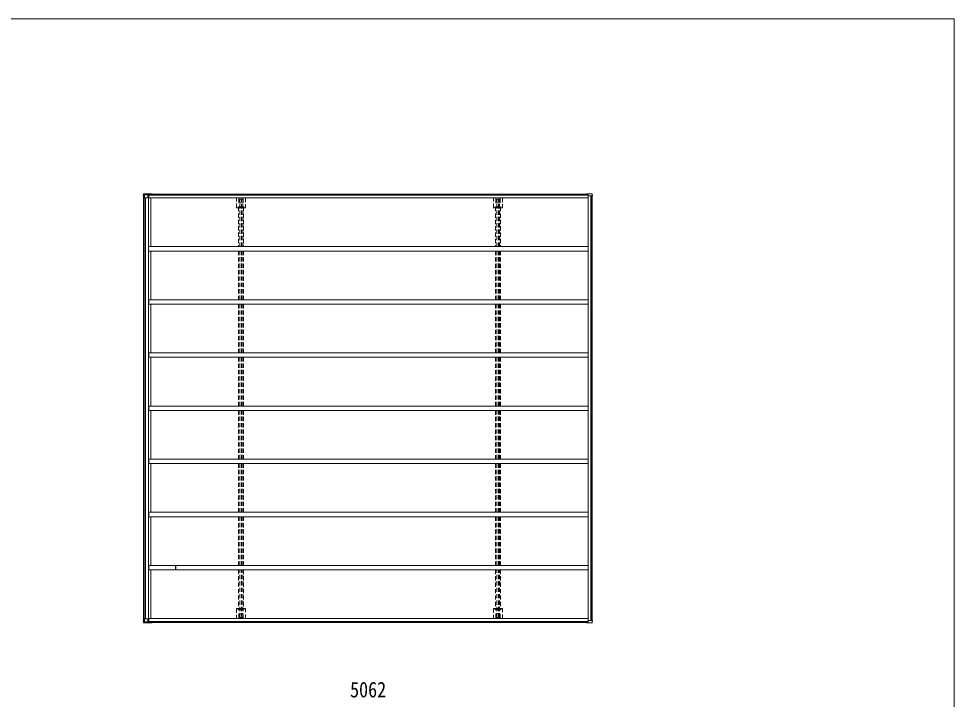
# Model space of a CAD drawing. Units: millimetres at full size, sheet at 1:40; details may follow other scales. Extents: x -11243 to 11243, y -7760 to 7760.
# Drawn here: x 119 to 10677, y 75 to 7760 of the extents above; entities that cross this region are included whole.
import ezdxf
from ezdxf.enums import TextEntityAlignment as Align

# ---------------------------------------------------------------- set-up
doc = ezdxf.new("R2010")
doc.units = ezdxf.units.MM
doc.header["$LTSCALE"] = 40
doc.linetypes.add('DASHED1', pattern=[1.8, 1.2, -0.6])
for name, color, linetype, lineweight in [('0-3_ELV2', 4, 'Continuous', 9), ('0-4_TABLE1', 6, 'Continuous', 9), ('0-6_OTH_LINE', 6, 'Continuous', 9), ('F-0_240', 7, 'Continuous', 9)]:
    doc.layers.add(name, color=color, linetype=linetype, lineweight=lineweight)
doc.styles.add('ＭＳ ゴシック', font='')
doc.styles.get('ＭＳ ゴシック').set_extended_font_data('MS Gothic')

msp = doc.modelspace()

# ---------------------------------------------------------------- linework, layer by layer
at = {"layer": '0-3_ELV2'}
for p, q in [((1527.8, 5758.68), (1527.8, 964.68)), ((1533.5, 5758.68), (1533.5, 964.68)), ((1535.73, 5758.68), (1535.73, 964.68)), ((1549.53, 5737.68), (1549.53, 985.68)), ((1582.86, 5737.68), (1582.86, 985.68)), ((1587.96, 5736.68), (1587.96, 5771.98)), ((1587.96, 5767.98), (6544.51, 5767.98)), ((1587.96, 5736.68), (6546.99, 5736.68)), ((1608.92, 5736.68), (1608.92, 5186.68)), ((1621.44, 5773.68), (6527.06, 5773.68)), ((1622.66, 5780.68), (6528.08, 5780.68)), ((6546.99, 5758.68), (6546.99, 964.68)), ((6577.19, 5758.68), (6577.19, 964.68)), ((6588.14, 5758.68), (6588.14, 964.68)), ((6589.63, 5758.68), (6589.63, 964.68)), ((1587.96, 5186.68), (6546.99, 5186.68)), ((1587.96, 5136.68), (6546.99, 5136.68)), ((1608.92, 5136.68), (1608.92, 4586.68)), ((1587.96, 4586.68), (6546.99, 4586.68)), ((1587.96, 4536.68), (1587.96, 4586.68)), ((1587.96, 4536.68), (6546.99, 4536.68)), ((1608.92, 4536.68), (1608.92, 3986.68)), ((1587.96, 3986.68), (6546.99, 3986.68)), ((1587.96, 3936.68), (1587.96, 3986.68)), ((1587.96, 3936.68), (6546.99, 3936.68)), ((1608.92, 3936.68), (1608.92, 3386.68)), ((1587.96, 3386.68), (6546.99, 3386.68)), ((1587.96, 3336.68), (1587.96, 3386.68)), ((1587.96, 3336.68), (6546.99, 3336.68)), ((1608.92, 3336.68), (1608.92, 2786.68)), ((1587.96, 2786.68), (6546.99, 2786.68)), ((1587.96, 2736.68), (1587.96, 2786.68)), ((1587.96, 2736.68), (6546.99, 2736.68)), ((1608.92, 2736.68), (1608.92, 2186.68)), ((1587.96, 2186.68), (6546.99, 2186.68)), ((1587.96, 2136.68), (1587.96, 2186.68)), ((1587.96, 2136.68), (6546.99, 2136.68)), ((1608.92, 2136.68), (1608.92, 1586.68)), ((1587.96, 1586.68), (6546.99, 1586.68)), ((1587.96, 1536.68), (1587.96, 1586.68)), ((1887.25, 1585.68), (1887.25, 1584.73)), ((1887.55, 1584.43), (1887.85, 1584.43)), ((1888.15, 1584.73), (1888.15, 1585.48)), ((1888.45, 1585.78), (1890.05, 1585.78)), ((1890.35, 1585.48), (1890.35, 1580.88)), ((1587.96, 1536.68), (6546.99, 1536.68)), ((1608.92, 1536.68), (1608.92, 986.68)), ((1887.25, 1581.63), (1887.25, 1580.68)), ((1887.25, 1542.68), (1887.25, 1541.73)), ((1887.25, 1538.63), (1887.25, 1537.68)), ((1887.85, 1581.93), (1887.55, 1581.93)), ((1887.55, 1541.43), (1887.85, 1541.43)), ((1887.85, 1538.93), (1887.55, 1538.93)), ((1888.15, 1580.88), (1888.15, 1581.63)), ((1888.15, 1541.73), (1888.15, 1542.48)), ((1888.15, 1537.88), (1888.15, 1538.63)), ((1889.75, 1567.08), (1888.2, 1567.08)), ((1888.2, 1566.18), (1889.95, 1566.18)), ((1889.95, 1557.18), (1888.2, 1557.18)), ((1888.2, 1556.28), (1889.75, 1556.28)), ((1888.25, 1579.68), (1889.95, 1579.68)), ((1889.95, 1543.68), (1888.25, 1543.68)), ((1890.05, 1580.58), (1888.45, 1580.58)), ((1888.45, 1542.78), (1890.05, 1542.78)), ((1890.05, 1537.58), (1888.45, 1537.58)), ((1890.25, 1579.38), (1890.25, 1567.58)), ((1890.25, 1565.88), (1890.25, 1557.48)), ((1890.25, 1555.78), (1890.25, 1543.98)), ((1890.35, 1542.48), (1890.35, 1537.88)), ((1891.26, 1537.67), (1891.45, 1551.64)), ((1587.96, 986.68), (6546.99, 986.68)), ((1587.96, 986.68), (1587.96, 950.85)), ((1587.96, 955.38), (6544.51, 955.38)), ((1621.44, 949.68), (6527.06, 949.68)), ((1622.66, 942.68), (6528.08, 942.68))]:
    msp.add_line(p, q, dxfattribs=at)
at = {"layer": '0-3_ELV2', "linetype": 'DASHED1'}
for p, q in [((2577.4, 5623.73), (2577.4, 5736.68)), ((2601.85, 5683.73), (2601.85, 5736.68)), ((2613.92, 5186.68), (2613.92, 5723.68)), ((2613.92, 5723.68), (2646.67, 5723.68)), ((2633.66, 5186.68), (2633.66, 5723.68)), ((2646.67, 5186.68), (2646.67, 5723.68)), ((2653.85, 5736.68), (2653.85, 5683.73)), ((2678.3, 5736.68), (2678.3, 5623.73)), ((5477.4, 5623.73), (5477.4, 5736.68)), ((5501.85, 5683.73), (5501.85, 5736.68)), ((5533.66, 5186.68), (5533.66, 5723.68)), ((5546.67, 5186.68), (5546.67, 5723.68)), ((5553.85, 5736.68), (5553.85, 5683.73)), ((5578.3, 5736.68), (5578.3, 5623.73)), ((2598.51, 5622.73), (2578.39, 5622.73)), ((2598.12, 5624.35), (2597.09, 5623.31)), ((2597.15, 5624.31), (2597.15, 5635.23)), ((2598.14, 5636.23), (2657.55, 5636.23)), ((2656.57, 5624.41), (2599.12, 5624.41)), ((2600.35, 5633.18), (2655.35, 5633.18)), ((2600.35, 5633.18), (2600.35, 5186.68)), ((2652.85, 5682.73), (2602.85, 5682.73)), ((2655.35, 5633.18), (2655.35, 5186.68)), ((2677.3, 5622.73), (2657.18, 5622.73)), ((2658.6, 5623.31), (2657.57, 5624.35)), ((2658.55, 5635.23), (2658.55, 5624.31)), ((5498.51, 5622.73), (5478.39, 5622.73)), ((5498.12, 5624.35), (5497.09, 5623.31)), ((5497.15, 5624.31), (5497.15, 5635.23)), ((5498.14, 5636.23), (5557.55, 5636.23)), ((5556.57, 5624.41), (5499.12, 5624.41)), ((5500.35, 5633.18), (5555.35, 5633.18)), ((5500.35, 5633.18), (5500.35, 5186.68)), ((5552.85, 5682.73), (5502.85, 5682.73)), ((5555.35, 5633.18), (5555.35, 5186.68)), ((5577.3, 5622.73), (5557.18, 5622.73)), ((5558.6, 5623.31), (5557.57, 5624.35)), ((5558.55, 5635.23), (5558.55, 5624.31)), ((2600.35, 5136.68), (2600.35, 4586.68)), ((2613.92, 4586.68), (2613.92, 5136.68)), ((2633.66, 4586.68), (2633.66, 5136.68)), ((2646.67, 4586.68), (2646.67, 5136.68)), ((2655.35, 5136.68), (2655.35, 4586.68)), ((5500.35, 5136.68), (5500.35, 4586.68)), ((5513.92, 4586.68), (5513.92, 5136.68)), ((5533.66, 4586.68), (5533.66, 5136.68)), ((5546.67, 4586.68), (5546.67, 5136.68)), ((5555.35, 5136.68), (5555.35, 4586.68)), ((2600.35, 4536.68), (2600.35, 3986.68)), ((2613.92, 3986.68), (2613.92, 4536.68)), ((2633.66, 3986.68), (2633.66, 4536.68)), ((2646.67, 3986.68), (2646.67, 4536.68)), ((2655.35, 4536.68), (2655.35, 3986.68)), ((5500.35, 4536.68), (5500.35, 3986.68)), ((5513.92, 3986.68), (5513.92, 4536.68)), ((5533.66, 3986.68), (5533.66, 4536.68)), ((5546.67, 3986.68), (5546.67, 4536.68)), ((5555.35, 4536.68), (5555.35, 3986.68)), ((2600.35, 3936.68), (2600.35, 3386.68)), ((2613.92, 3386.68), (2613.92, 3936.68)), ((2633.66, 3386.68), (2633.66, 3936.68)), ((2646.67, 3386.68), (2646.67, 3936.68)), ((2655.35, 3936.68), (2655.35, 3386.68)), ((5500.35, 3936.68), (5500.35, 3386.68)), ((5513.92, 3386.68), (5513.92, 3936.68)), ((5533.66, 3386.68), (5533.66, 3936.68)), ((5546.67, 3386.68), (5546.67, 3936.68)), ((5555.35, 3936.68), (5555.35, 3386.68)), ((2600.35, 3336.68), (2600.35, 2786.68)), ((2613.92, 2786.68), (2613.92, 3336.68)), ((2633.66, 2786.68), (2633.66, 3336.68)), ((2646.67, 2786.68), (2646.67, 3336.68)), ((2655.35, 3336.68), (2655.35, 2786.68)), ((5500.35, 3336.68), (5500.35, 2786.68)), ((5513.92, 2786.68), (5513.92, 3336.68)), ((5533.66, 2786.68), (5533.66, 3336.68)), ((5546.67, 2786.68), (5546.67, 3336.68)), ((5555.35, 3336.68), (5555.35, 2786.68)), ((2600.35, 2736.68), (2600.35, 2186.68)), ((2613.92, 2186.68), (2613.92, 2736.68)), ((2633.66, 2186.68), (2633.66, 2736.68)), ((2646.67, 2186.68), (2646.67, 2736.68)), ((2655.35, 2736.68), (2655.35, 2186.68)), ((5500.35, 2736.68), (5500.35, 2186.68)), ((5513.92, 2186.68), (5513.92, 2736.68)), ((5533.66, 2186.68), (5533.66, 2736.68)), ((5546.67, 2186.68), (5546.67, 2736.68)), ((5555.35, 2736.68), (5555.35, 2186.68)), ((2600.35, 2136.68), (2600.35, 1586.68)), ((2613.92, 1586.68), (2613.92, 2136.68)), ((2633.66, 1586.68), (2633.66, 2136.68)), ((2646.67, 1586.68), (2646.67, 2136.68)), ((2655.35, 2136.68), (2655.35, 1586.68)), ((5500.35, 2136.68), (5500.35, 1586.68)), ((5513.92, 1586.68), (5513.92, 2136.68)), ((5533.66, 1586.68), (5533.66, 2136.68)), ((5546.67, 1586.68), (5546.67, 2136.68)), ((5555.35, 2136.68), (5555.35, 1586.68)), ((2600.35, 1536.68), (2600.35, 1090.18)), ((2613.92, 999.68), (2613.92, 1536.68)), ((2633.66, 999.68), (2633.66, 1536.68)), ((2646.67, 999.68), (2646.67, 1536.68)), ((2655.35, 1536.68), (2655.35, 1090.18)), ((5500.35, 1536.68), (5500.35, 1090.18)), ((5513.92, 999.68), (5513.92, 1536.68)), ((5533.66, 999.68), (5533.66, 1536.68)), ((5546.67, 999.68), (5546.67, 1536.68)), ((5555.35, 1536.68), (5555.35, 1090.18)), ((2577.4, 1099.63), (2577.4, 986.68)), ((2598.51, 1100.63), (2578.39, 1100.63)), ((2598.12, 1099.01), (2597.09, 1100.05)), ((2597.15, 1099.05), (2597.15, 1088.13)), ((2598.14, 1087.13), (2657.55, 1087.13)), ((2656.57, 1098.95), (2599.12, 1098.95)), ((2600.35, 1090.18), (2655.35, 1090.18)), ((2677.3, 1100.63), (2657.18, 1100.63)), ((2658.6, 1100.05), (2657.57, 1099.01)), ((2658.55, 1088.13), (2658.55, 1099.05)), ((2678.3, 986.68), (2678.3, 1099.63)), ((5477.4, 1099.63), (5477.4, 986.68)), ((5498.51, 1100.63), (5478.39, 1100.63)), ((5498.12, 1099.01), (5497.09, 1100.05)), ((5497.15, 1099.05), (5497.15, 1088.13)), ((5498.14, 1087.13), (5557.55, 1087.13)), ((5556.57, 1098.95), (5499.12, 1098.95)), ((5500.35, 1090.18), (5555.35, 1090.18)), ((5577.3, 1100.63), (5557.18, 1100.63)), ((5558.6, 1100.05), (5557.57, 1099.01)), ((5558.55, 1088.13), (5558.55, 1099.05)), ((5578.3, 986.68), (5578.3, 1099.63)), ((2601.85, 1039.63), (2601.85, 986.68)), ((2652.85, 1040.63), (2602.85, 1040.63)), ((2613.92, 999.68), (2646.67, 999.68)), ((2653.85, 986.68), (2653.85, 1039.63)), ((5501.85, 1039.63), (5501.85, 986.68)), ((5552.85, 1040.63), (5502.85, 1040.63)), ((5513.92, 999.68), (5546.67, 999.68)), ((5553.85, 986.68), (5553.85, 1039.63))]:
    msp.add_line(p, q, dxfattribs=at)
for points in [[(5513.92, 5186.68), (5513.92, 5723.68), (5546.67, 5723.68)], [(2598.51, 5622.73), (2600.06, 5624.28), (2600.35, 5624.28)], [(2655.35, 5624.28), (2655.63, 5624.28), (2657.18, 5622.73)], [(5498.51, 5622.73), (5500.06, 5624.28), (5500.35, 5624.28)], [(5555.35, 5624.28), (5555.63, 5624.28), (5557.18, 5622.73)], [(2598.51, 1100.63), (2600.06, 1099.08), (2600.35, 1099.08)], [(2655.35, 1099.08), (2655.63, 1099.08), (2657.18, 1100.63)], [(5498.51, 1100.63), (5500.06, 1099.08), (5500.35, 1099.08)], [(5555.35, 1099.08), (5555.63, 1099.08), (5557.18, 1100.63)]]:
    msp.add_lwpolyline(points, dxfattribs=at)
at = {"layer": '0-3_ELV2'}
msp.add_lwpolyline([(1891.45, 1551.64), (1891.45, 1571.72), (1891.26, 1585.69)], dxfattribs=at)
at = {"layer": '0-3_ELV2', "linetype": 'DASHED1'}
for centre, start, end in [((2602.85, 5683.73), 180, 270), ((2652.85, 5683.73), 270, 0), ((5502.85, 5683.73), 180, 270), ((5552.85, 5683.73), 270, 0), ((2602.85, 1039.63), 90, 180), ((2652.85, 1039.63), 0, 90), ((5502.85, 1039.63), 90, 180), ((5552.85, 1039.63), 0, 90)]:
    msp.add_arc(centre, 1, start, end, dxfattribs=at)
at = {"layer": '0-3_ELV2'}
for centre, radius, start, end in [((1888.25, 1585.68), 1, 89.99977, 179.99977), ((1887.55, 1584.73), 0.3, 179.99708, 269.98543), ((1887.85, 1584.73), 0.3, 269.98454, 359.99911), ((1888.45, 1585.48), 0.3, 90.00874, 179.99709), ((1890.05, 1585.48), 0.3, 0, 90.00874), ((1890.26, 1585.68), 1, 0.76383, 90), ((1887.55, 1581.63), 0.3, 90.00291, 180), ((1888.25, 1580.68), 1, 180, 270), ((1888.25, 1542.68), 1, 90, 180), ((1887.55, 1541.73), 0.3, 180, 270), ((1887.55, 1538.63), 0.3, 90.00291, 180), ((1888.25, 1537.68), 1, 180, 270), ((1888.2, 1566.63), 0.45, 90, 270), ((1888.2, 1556.73), 0.45, 90, 270), ((1887.85, 1581.63), 0.3, 0.00291, 90.00291), ((1887.85, 1541.73), 0.3, 269.99854, 0.00146), ((1887.85, 1538.63), 0.3, 0.00291, 90.00291), ((1888.45, 1580.88), 0.3, 179.99709, 269.99709), ((1888.45, 1542.48), 0.3, 90, 179.99709), ((1888.45, 1537.88), 0.3, 179.99709, 269.99709), ((1889.75, 1567.58), 0.5, 270, 0), ((1889.75, 1555.78), 0.5, 0, 90), ((1889.95, 1579.38), 0.3, 0, 90), ((1889.95, 1565.88), 0.3, 0, 90), ((1889.95, 1557.48), 0.3, 269.9976, 0.00051), ((1889.95, 1543.98), 0.3, 269.99709, 0), ((1890.05, 1580.88), 0.3, 269.99709, 0), ((1890.05, 1542.48), 0.3, 0, 90), ((1890.05, 1537.88), 0.3, 269.99709, 0), ((1890.26, 1537.68), 1, 270, 359.23428)]:
    msp.add_arc(centre, radius, start, end, dxfattribs=at)
at = {"layer": '0-3_ELV2', "linetype": 'DASHED1'}
for centre, major_axis, ratio, start_param, end_param in [((2578.4, 5623.73), (-0.71, -0.71), 0.99628, 5.49965061, 7.06672), ((2597.08, 5624.31), (0, 1), 0.061163, 1.57079633, 3.08050613), ((2598.15, 5635.23), (-0.71, 0.71), 0.99628, 5.49965061, 7.06672), ((2599.12, 5624.34), (1, 0), 0.061163, 3.20267918, 4.71238898), ((2656.57, 5624.34), (1, 0), 0.061163, 4.71238898, 6.22209878), ((2657.54, 5635.23), (0.71, 0.71), 0.99628, 5.49965061, 7.06672), ((2658.61, 5624.31), (0, 1), 0.061163, 3.20267918, 4.71238898), ((2677.29, 5623.73), (0.71, -0.71), 0.99628, 5.49965061, 7.06672), ((5478.4, 5623.73), (-0.71, -0.71), 0.99628, 5.49965061, 7.06672), ((5497.08, 5624.31), (0, 1), 0.061163, 1.57079633, 3.08050613), ((5498.15, 5635.23), (-0.71, 0.71), 0.99628, 5.49965061, 7.06672), ((5499.12, 5624.34), (1, 0), 0.061163, 3.20267918, 4.71238898), ((5556.57, 5624.34), (1, 0), 0.061163, 4.71238898, 6.22209878), ((5557.54, 5635.23), (0.71, 0.71), 0.99628, 5.49965061, 7.06672), ((5558.61, 5624.31), (0, 1), 0.061163, 3.20267918, 4.71238898), ((5577.29, 5623.73), (0.71, -0.71), 0.99628, 5.49965061, 7.06672), ((2578.4, 1099.63), (-0.71, 0.71), 0.99628, 5.49965061, 7.06672), ((2597.08, 1099.05), (0, -1), 0.061163, 1.57079633, 3.08050613), ((2598.15, 1088.13), (-0.71, -0.71), 0.99628, 5.49965061, 7.06672), ((2599.12, 1099.02), (1, 0), 0.061163, 3.20267918, 4.71238898), ((2656.57, 1099.02), (1, 0), 0.061163, 4.71238898, 6.22209878), ((2657.54, 1088.13), (0.71, -0.71), 0.99628, 5.49965061, 7.06672), ((2658.61, 1099.05), (0, -1), 0.061163, 3.20267918, 4.71238898), ((2677.29, 1099.63), (0.71, 0.71), 0.99628, 5.49965061, 7.06672), ((5478.4, 1099.63), (-0.71, 0.71), 0.99628, 5.49965061, 7.06672), ((5497.08, 1099.05), (0, -1), 0.061163, 1.57079633, 3.08050613), ((5498.15, 1088.13), (-0.71, -0.71), 0.99628, 5.49965061, 7.06672), ((5499.12, 1099.02), (1, 0), 0.061163, 3.20267918, 4.71238898), ((5556.57, 1099.02), (1, 0), 0.061163, 4.71238898, 6.22209878), ((5557.54, 1088.13), (0.71, -0.71), 0.99628, 5.49965061, 7.06672), ((5558.61, 1099.05), (0, -1), 0.061163, 3.20267918, 4.71238898), ((5577.29, 1099.63), (0.71, 0.71), 0.99628, 5.49965061, 7.06672)]:
    msp.add_ellipse(centre, major_axis=major_axis, ratio=ratio, start_param=start_param, end_param=end_param, dxfattribs=at)
at = {"layer": '0-4_TABLE1'}
for p, q in [((1525.61, 5758.68), (1526.59, 5777.38)), ((1525.63, 5758.68), (1537.89, 5758.68)), ((1526.79, 5780.47), (1526.79, 5780.48)), ((1530.46, 5783.15), (1622.85, 5783.15)), ((1531.39, 5783.56), (1624.17, 5783.56)), ((1535.73, 5737.68), (1587.96, 5737.68)), ((1537.61, 5758.68), (1537.41, 5737.68)), ((1538.58, 5772.88), (1537.79, 5758.68)), ((1537.89, 5758.68), (1538.06, 5761.68)), ((1538.06, 5761.68), (1538.19, 5761.68)), ((1538.59, 5770.49), (1538.13, 5761.68)), ((1538.73, 5772.51), (1538.58, 5772.88)), ((1614.63, 5772.51), (1538.73, 5772.51)), ((1578.11, 5772.51), (1578.14, 5737.68)), ((1616.45, 5772.66), (1621.44, 5772.66)), ((1621.33, 5772.88), (1621.44, 5772.66)), ((1621.44, 5774.05), (1621.44, 5772.66)), ((1622.85, 5780.68), (1622.84, 5781.25)), ((1622.93, 5782.1), (1622.95, 5780.68)), ((1624.06, 5780.68), (1624.08, 5782.5)), ((1624.18, 5781.53), (1624.17, 5780.68)), ((1624.34, 5780.68), (1624.21, 5781.74)), ((6586.04, 5783.15), (6528.57, 5783.15)), ((6587.76, 5783.56), (6529.9, 5783.56)), ((6544.29, 5772.51), (6534.11, 5772.51)), ((6590.89, 5758.68), (6589.94, 5777.38)), ((6592.62, 5758.68), (6591.58, 5777.73)), ((1525.61, 964.68), (1526.59, 945.98)), ((1525.63, 964.68), (1537.89, 964.68)), ((1535.73, 985.68), (1587.96, 985.68)), ((1537.61, 964.68), (1537.41, 985.68)), ((1538.58, 950.48), (1537.79, 964.68)), ((1537.89, 964.68), (1538.06, 961.68)), ((1538.06, 961.68), (1538.19, 961.68)), ((1538.59, 952.87), (1538.13, 961.68)), ((1538.73, 950.85), (1538.58, 950.48)), ((1614.63, 950.85), (1538.73, 950.85)), ((1578.11, 950.85), (1578.14, 985.68)), ((1616.45, 950.7), (1621.44, 950.7)), ((1621.33, 950.48), (1621.44, 950.7)), ((1621.44, 949.31), (1621.44, 950.7)), ((6544.29, 950.85), (6534.11, 950.85)), ((6590.89, 964.68), (6589.94, 945.98)), ((6592.62, 964.68), (6591.58, 945.63)), ((1526.79, 942.89), (1526.79, 942.88)), ((1530.46, 940.21), (1622.85, 940.21)), ((1531.39, 939.8), (1624.17, 939.8)), ((1622.85, 942.68), (1622.84, 942.11)), ((1622.93, 941.26), (1622.95, 942.68)), ((1624.06, 942.68), (1624.08, 940.86)), ((1624.18, 941.83), (1624.17, 942.68)), ((1624.34, 942.68), (1624.21, 941.62)), ((6586.04, 940.21), (6528.57, 940.21)), ((6587.76, 939.8), (6529.9, 939.8))]:
    msp.add_line(p, q, dxfattribs=at)
for points in [[(1526.58, 5777.38), (1526.68, 5779.07), (1526.78, 5780.48)], [(1529.7, 5783.15), (1530.24, 5783.15), (1530.46, 5783.15)], [(1530.63, 5783.55), (1531.16, 5783.56), (1531.39, 5783.56)], [(1538.58, 5772.88), (1621.33, 5772.88), (1621.34, 5774)], [(1622.84, 5781.25), (1622.84, 5781.31), (1622.84, 5781.36), (1622.83, 5781.41), (1622.83, 5781.45), (1622.83, 5781.48), (1622.82, 5781.49), (1622.82, 5781.49), (1622.81, 5781.47)], [(1622.82, 5783.08), (1622.83, 5783.14), (1622.85, 5783.15), (1622.87, 5783.09), (1622.89, 5782.98), (1622.91, 5782.82), (1622.92, 5782.61), (1622.93, 5782.37), (1622.93, 5782.1)], [(1624.08, 5782.5), (1624.09, 5782.8), (1624.1, 5783.06), (1624.12, 5783.28), (1624.13, 5783.44), (1624.15, 5783.53), (1624.18, 5783.55), (1624.2, 5783.5), (1624.22, 5783.38)], [(1624.21, 5781.74), (1624.2, 5781.76), (1624.2, 5781.78), (1624.19, 5781.77), (1624.19, 5781.75), (1624.18, 5781.71), (1624.18, 5781.66), (1624.18, 5781.6), (1624.18, 5781.53)], [(1624.22, 5783.38), (1624.4, 5781.92), (1624.54, 5780.68)], [(6592.61, 5758.68), (6544.96, 5758.68), (6544.27, 5772.88), (6527.06, 5772.88), (6527.06, 5774)], [(6532.15, 5772.66), (6527.16, 5772.66), (6527.06, 5772.88)], [(6528.54, 5783.08), (6528.56, 5783.14), (6528.57, 5783.15)], [(6586.8, 5783.15), (6586.26, 5783.15), (6586.04, 5783.15)], [(6588.53, 5783.55), (6588.23, 5783.55), (6587.76, 5783.55)], [(6591.58, 5777.73), (6591.47, 5779.31), (6591.32, 5781.04), (6591.32, 5781.05)], [(1538.58, 950.48), (1621.33, 950.48), (1621.34, 949.36)], [(6592.61, 964.68), (6544.96, 964.68), (6544.27, 950.48), (6527.06, 950.48), (6527.06, 949.36)], [(6532.15, 950.7), (6527.16, 950.7), (6527.06, 950.48)], [(1526.58, 945.98), (1526.68, 944.29), (1526.78, 942.88)], [(1529.7, 940.21), (1530.24, 940.21), (1530.46, 940.21)], [(1530.63, 939.81), (1531.16, 939.8), (1531.39, 939.8)], [(1622.84, 942.11), (1622.84, 942.05), (1622.84, 942), (1622.83, 941.95), (1622.83, 941.91), (1622.83, 941.88), (1622.82, 941.87), (1622.82, 941.87), (1622.81, 941.89)], [(1622.82, 940.28), (1622.83, 940.22), (1622.85, 940.21), (1622.87, 940.27), (1622.89, 940.38), (1622.91, 940.54), (1622.92, 940.75), (1622.93, 940.99), (1622.93, 941.26)], [(1624.08, 940.86), (1624.09, 940.56), (1624.1, 940.3), (1624.12, 940.08), (1624.13, 939.92), (1624.15, 939.83), (1624.18, 939.81), (1624.2, 939.86), (1624.22, 939.98)], [(1624.21, 941.62), (1624.2, 941.6), (1624.2, 941.59), (1624.19, 941.59), (1624.19, 941.61), (1624.18, 941.65), (1624.18, 941.7), (1624.18, 941.76), (1624.18, 941.83)], [(1624.22, 939.98), (1624.4, 941.44), (1624.54, 942.68)], [(6528.54, 940.28), (6528.56, 940.22), (6528.57, 940.21)], [(6586.8, 940.21), (6586.26, 940.21), (6586.04, 940.21)], [(6588.53, 939.81), (6588.23, 939.81), (6587.76, 939.81)], [(6591.58, 945.63), (6591.47, 944.05), (6591.32, 942.32), (6591.32, 942.31)]]:
    msp.add_lwpolyline(points, dxfattribs=at)
for centre, radius, start, end in [((1529.65, 5780.27), 2.86, 89.03107, 175.99674), ((1530.52, 5781.03), 2.51, 87.51775, 125.83996), ((1632.89, 5774.17), 11.55, 173.44833, 180.84546), ((1949.87, 5718.73), 333.33, 168.8691, 170.19652), ((1950.71, 5717.18), 334.14, 168.90733, 170.20202), ((6538.61, 5774.17), 11.55, 173.44833, 180.84546), ((6855.6, 5718.73), 333.33, 168.8691, 170.19652), ((6530.85, 5783.19), 1.01, 159.16063, 182.29684), ((6586.84, 5780.27), 2.87, 4.34735, 90.89355), ((6588.59, 5780.81), 2.73, 5.02177, 91.25077), ((6534.64, 5775.06), 55.36, 2.39604, 5.62484), ((1529.65, 943.09), 2.86, 184.00326, 270.96893), ((1530.52, 942.33), 2.51, 234.16004, 272.48225), ((1632.89, 949.19), 11.55, 179.15454, 186.55167), ((1949.87, 1004.63), 333.33, 189.80348, 191.1309), ((1950.71, 1006.18), 334.14, 189.79798, 191.09267), ((6538.61, 949.19), 11.55, 179.15454, 186.55167), ((6855.6, 1004.63), 333.33, 189.80348, 191.1309), ((6530.85, 940.17), 1.01, 177.70316, 200.83937), ((6586.84, 943.09), 2.87, 269.10645, 355.65265), ((6588.59, 942.55), 2.73, 268.74923, 354.97823), ((6534.64, 948.3), 55.36, 354.37516, 357.60396)]:
    msp.add_arc(centre, radius, start, end, dxfattribs=at)
for centre, major_axis, ratio, start_param, end_param in [((1937.63, -6447.55), (430.03, -8222.56), 0.003344, 3.58994756, 3.59241297), ((1937.63, -6429.8), (430.04, -8225.61), 0.003595, 3.59808349, 3.59867203)]:
    msp.add_ellipse(centre, major_axis=major_axis, ratio=ratio, start_param=start_param, end_param=end_param, dxfattribs=at)
at = {"layer": 'F-0_240', "color": 5}
for p, q in [((-11242.74, 7760), (10677.26, 7760)), ((10677.26, 7760), (10677.26, -7760))]:
    msp.add_line(p, q, dxfattribs=at)

# ---------------------------------------------------------------- texts
at = {"layer": '0-6_OTH_LINE', "color": 7, "style": 'ＭＳ ゴシック', "width": 0.85}
msp.add_text('5062', height=176, dxfattribs=at).set_placement((3858.71, 44.4), align=Align.BOTTOM_LEFT)

doc.saveas('drawing.dxf')
